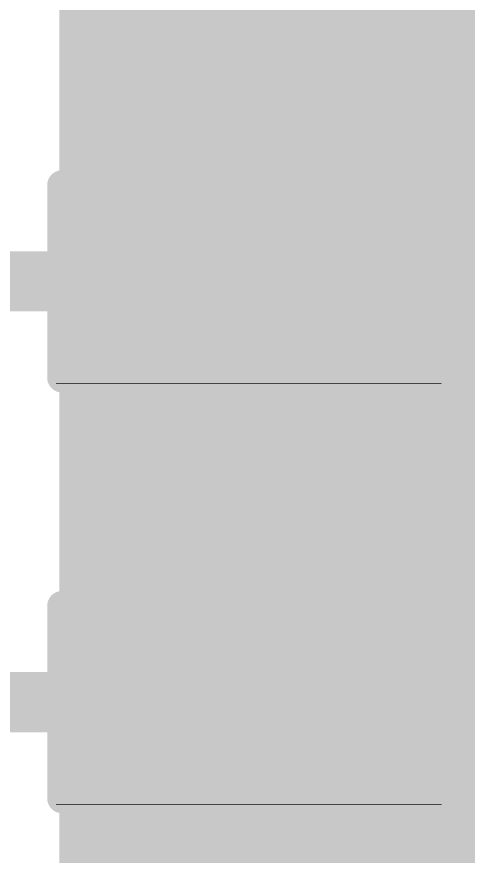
# Model space of a CAD drawing. Header units: inches. Extents: x -2 to 343, y -53 to 63.
# Drawn here: x 33.866 to 35.772, y 0.78 to 4.327 of the extents above; entities that cross this region are included whole.
import ezdxf

# ---------------------------------------------------------------- set-up
doc = ezdxf.new("R2010")
doc.units = ezdxf.units.IN
for name, color, linetype in [('Board Outline', 216, 'Continuous'), ('Bottom Layer', 5, 'Continuous'), ('Bottom Overlay', 54, 'Continuous'), ('Bottom Paste', 16, 'Continuous'), ('Bottom Solder', 6, 'Continuous'), ('Top Layer', 1, 'Continuous'), ('Top Overlay', 2, 'Continuous'), ('Top Paste', 8, 'Continuous'), ('Top Solder', 216, 'Continuous')]:
    doc.layers.add(name, color=color, linetype=linetype)

# ---------------------------------------------------------------- blocks, each defined once
blk = doc.blocks.new('CAP_0603_B_78')
at = {"layer": 'Bottom Layer'}
for points in [[(-1.143, -0.4445), (-1.143, 0.4445), (-0.381, 0.4445), (-0.381, -0.4445)], [(0.381, -0.4445), (0.381, 0.4445), (1.143, 0.4445), (1.143, -0.4445)]]:
    blk.add_hatch(color=5, dxfattribs=at).paths.add_polyline_path(points)
at = {"layer": 'Bottom Paste'}
for points in [[(-1.143, -0.4445), (-1.143, 0.4445), (-0.381, 0.4445), (-0.381, -0.4445)], [(0.381, -0.4445), (0.381, 0.4445), (1.143, 0.4445), (1.143, -0.4445)]]:
    blk.add_hatch(color=16, dxfattribs=at).paths.add_polyline_path(points)
at = {"layer": 'Bottom Solder'}
for points in [[(-1.203, -0.5045), (-1.203, 0.5045), (-0.321, 0.5045), (-0.321, -0.5045)], [(0.321, -0.5045), (0.321, 0.5045), (1.203, 0.5045), (1.203, -0.5045)]]:
    blk.add_hatch(color=6, dxfattribs=at).paths.add_polyline_path(points)
at = {"layer": 'Bottom Overlay', "const_width": 0.127}
for points in [[(-1.2446, 0.5334), (-0.4572, 0.5334)], [(-1.2446, -0.5334), (-1.2446, 0.5334)], [(0.4572, 0.5334), (1.2446, 0.5334)], [(1.2446, -0.5334), (1.2446, 0.5334)], [(-1.2446, -0.5334), (-0.4572, -0.5334)], [(0.4572, -0.5334), (1.2446, -0.5334)]]:
    blk.add_lwpolyline(points, dxfattribs=at)
at = {"layer": 'Bottom Overlay', "const_width": 0.0635}
for points in [[(-1.2764, 0.5334, 1), (-1.2128, 0.5334, 1)], [(-1.2764, 0.5334, 1), (-1.2128, 0.5334, 1)], [(-0.4889, 0.5334, 1), (-0.4254, 0.5334, 1)], [(0.4254, 0.5334, 1), (0.4889, 0.5334, 1)], [(1.2128, 0.5334, 1), (1.2764, 0.5334, 1)], [(1.2128, 0.5334, 1), (1.2764, 0.5334, 1)], [(-1.2764, -0.5334, 1), (-1.2128, -0.5334, 1)], [(-1.2764, -0.5334, 1), (-1.2128, -0.5334, 1)], [(-0.4889, -0.5334, 1), (-0.4254, -0.5334, 1)], [(0.4254, -0.5334, 1), (0.4889, -0.5334, 1)], [(1.2128, -0.5334, 1), (1.2764, -0.5334, 1)], [(1.2128, -0.5334, 1), (1.2764, -0.5334, 1)]]:
    blk.add_lwpolyline(points, format="xyb", close=True, dxfattribs=at)
blk = doc.blocks.new('C___0603_B_81')
at = {"layer": 'Bottom Layer'}
for points in [[(-1.143, -0.4445), (-1.143, 0.4445), (-0.381, 0.4445), (-0.381, -0.4445)], [(0.381, -0.4445), (0.381, 0.4445), (1.143, 0.4445), (1.143, -0.4445)]]:
    blk.add_hatch(color=5, dxfattribs=at).paths.add_polyline_path(points)
at = {"layer": 'Bottom Paste'}
for points in [[(-1.143, -0.4445), (-1.143, 0.4445), (-0.381, 0.4445), (-0.381, -0.4445)], [(0.381, -0.4445), (0.381, 0.4445), (1.143, 0.4445), (1.143, -0.4445)]]:
    blk.add_hatch(color=16, dxfattribs=at).paths.add_polyline_path(points)
at = {"layer": 'Bottom Solder'}
for points in [[(-1.203, -0.5045), (-1.203, 0.5045), (-0.321, 0.5045), (-0.321, -0.5045)], [(0.321, -0.5045), (0.321, 0.5045), (1.203, 0.5045), (1.203, -0.5045)]]:
    blk.add_hatch(color=6, dxfattribs=at).paths.add_polyline_path(points)
at = {"layer": 'Bottom Overlay', "const_width": 0.127}
for points in [[(-1.2446, 0.5334), (-0.4572, 0.5334)], [(-1.2446, -0.5334), (-1.2446, 0.5334)], [(0.4572, 0.5334), (1.2446, 0.5334)], [(1.2446, -0.5334), (1.2446, 0.5334)], [(-1.2446, -0.5334), (-0.4572, -0.5334)], [(0.4572, -0.5334), (1.2446, -0.5334)]]:
    blk.add_lwpolyline(points, dxfattribs=at)
at = {"layer": 'Bottom Overlay', "const_width": 0.0635}
for points in [[(-1.2764, 0.5334, 1), (-1.2128, 0.5334, 1)], [(-1.2764, 0.5334, 1), (-1.2128, 0.5334, 1)], [(-0.4889, 0.5334, 1), (-0.4254, 0.5334, 1)], [(0.4254, 0.5334, 1), (0.4889, 0.5334, 1)], [(1.2128, 0.5334, 1), (1.2764, 0.5334, 1)], [(1.2128, 0.5334, 1), (1.2764, 0.5334, 1)], [(-1.2764, -0.5334, 1), (-1.2128, -0.5334, 1)], [(-1.2764, -0.5334, 1), (-1.2128, -0.5334, 1)], [(-0.4889, -0.5334, 1), (-0.4254, -0.5334, 1)], [(0.4254, -0.5334, 1), (0.4889, -0.5334, 1)], [(1.2128, -0.5334, 1), (1.2764, -0.5334, 1)], [(1.2128, -0.5334, 1), (1.2764, -0.5334, 1)]]:
    blk.add_lwpolyline(points, format="xyb", close=True, dxfattribs=at)
blk = doc.blocks.new('R___0402_91')
at = {"layer": 'Top Layer'}
for points in [[(-0.6985, -0.3175), (-0.6985, 0.3175), (-0.2413, 0.3175), (-0.2413, -0.3175)], [(0.2413, -0.3175), (0.2413, 0.3175), (0.6985, 0.3175), (0.6985, -0.3175)]]:
    blk.add_hatch(color=1, dxfattribs=at).paths.add_polyline_path(points)
at = {"layer": 'Top Paste'}
for points in [[(-0.6985, -0.3175), (-0.6985, 0.3175), (-0.2413, 0.3175), (-0.2413, -0.3175)], [(0.2413, -0.3175), (0.2413, 0.3175), (0.6985, 0.3175), (0.6985, -0.3175)]]:
    blk.add_hatch(color=8, dxfattribs=at).paths.add_polyline_path(points)
at = {"layer": 'Top Solder'}
for points in [[(-0.7535, -0.3725), (-0.7535, 0.3725), (-0.1863, 0.3725), (-0.1863, -0.3725)], [(0.1863, -0.3725), (0.1863, 0.3725), (0.7535, 0.3725), (0.7535, -0.3725)]]:
    blk.add_hatch(color=216, dxfattribs=at).paths.add_polyline_path(points)
at = {"layer": 'Top Overlay'}
for points, const_width in [([(-0.7874, -0.4064), (-0.7874, 0.4064)], 0.127), ([(-0.7874, 0.4064), (0.7874, 0.4064)], 0.127), ([(0.7874, -0.4064), (0.7874, 0.4064)], 0.127), ([(-0.7874, -0.4064), (0.7874, -0.4064)], 0.127), ([(-0.8128, -0.4318), (0.8128, -0.4318)], 0.00323)]:
    blk.add_lwpolyline(points, dxfattribs=dict(at, const_width=const_width))
for points, const_width in [([(-0.8191, 0.4064, 1), (-0.7556, 0.4064, 1)], 0.0635), ([(-0.8191, 0.4064, 1), (-0.7556, 0.4064, 1)], 0.0635), ([(0.7556, 0.4064, 1), (0.8191, 0.4064, 1)], 0.0635), ([(0.7556, 0.4064, 1), (0.8191, 0.4064, 1)], 0.0635), ([(-0.8191, -0.4064, 1), (-0.7556, -0.4064, 1)], 0.0635), ([(-0.8191, -0.4064, 1), (-0.7556, -0.4064, 1)], 0.0635), ([(0.7556, -0.4064, 1), (0.8191, -0.4064, 1)], 0.0635), ([(0.7556, -0.4064, 1), (0.8191, -0.4064, 1)], 0.0635), ([(-0.8136, -0.4318, 1), (-0.812, -0.4318, 1)], 0.00161), ([(0.812, -0.4318, 1), (0.8136, -0.4318, 1)], 0.00161)]:
    blk.add_lwpolyline(points, format="xyb", close=True, dxfattribs=dict(at, const_width=const_width))
blk = doc.blocks.new('R___0402_92')
at = {"layer": 'Top Layer'}
for points in [[(-0.6985, -0.3175), (-0.6985, 0.3175), (-0.2413, 0.3175), (-0.2413, -0.3175)], [(0.2413, -0.3175), (0.2413, 0.3175), (0.6985, 0.3175), (0.6985, -0.3175)]]:
    blk.add_hatch(color=1, dxfattribs=at).paths.add_polyline_path(points)
at = {"layer": 'Top Paste'}
for points in [[(-0.6985, -0.3175), (-0.6985, 0.3175), (-0.2413, 0.3175), (-0.2413, -0.3175)], [(0.2413, -0.3175), (0.2413, 0.3175), (0.6985, 0.3175), (0.6985, -0.3175)]]:
    blk.add_hatch(color=8, dxfattribs=at).paths.add_polyline_path(points)
at = {"layer": 'Top Solder'}
for points in [[(-0.7535, -0.3725), (-0.7535, 0.3725), (-0.1863, 0.3725), (-0.1863, -0.3725)], [(0.1863, -0.3725), (0.1863, 0.3725), (0.7535, 0.3725), (0.7535, -0.3725)]]:
    blk.add_hatch(color=216, dxfattribs=at).paths.add_polyline_path(points)
at = {"layer": 'Top Overlay'}
for points, const_width in [([(-0.7874, -0.4064), (-0.7874, 0.4064)], 0.127), ([(-0.7874, 0.4064), (0.7874, 0.4064)], 0.127), ([(0.7874, -0.4064), (0.7874, 0.4064)], 0.127), ([(-0.7874, -0.4064), (0.7874, -0.4064)], 0.127), ([(-0.8128, -0.4318), (0.8128, -0.4318)], 0.00323)]:
    blk.add_lwpolyline(points, dxfattribs=dict(at, const_width=const_width))
for points, const_width in [([(-0.8191, 0.4064, 1), (-0.7556, 0.4064, 1)], 0.0635), ([(-0.8191, 0.4064, 1), (-0.7556, 0.4064, 1)], 0.0635), ([(0.7556, 0.4064, 1), (0.8191, 0.4064, 1)], 0.0635), ([(0.7556, 0.4064, 1), (0.8191, 0.4064, 1)], 0.0635), ([(-0.8191, -0.4064, 1), (-0.7556, -0.4064, 1)], 0.0635), ([(-0.8191, -0.4064, 1), (-0.7556, -0.4064, 1)], 0.0635), ([(0.7556, -0.4064, 1), (0.8191, -0.4064, 1)], 0.0635), ([(0.7556, -0.4064, 1), (0.8191, -0.4064, 1)], 0.0635), ([(-0.8136, -0.4318, 1), (-0.812, -0.4318, 1)], 0.00161), ([(0.812, -0.4318, 1), (0.8136, -0.4318, 1)], 0.00161)]:
    blk.add_lwpolyline(points, format="xyb", close=True, dxfattribs=dict(at, const_width=const_width))

msp = doc.modelspace()

# ---------------------------------------------------------------- hatches: boundary and pattern name
at = {"layer": 'Bottom Layer'}
h = msp.add_hatch(color=5, dxfattribs=at)
h.paths.add_polyline_path([(39.37, 6.4008), (39.37, -9.7028), (32.7406, -9.7028), (28.186, -5.1482), (28.186, -3.618), (30.4292, -3.618), (30.4292, -4.693), (31.3077, -5.5715), (34.0453, -5.5715), (34.0453, -5.08), (34.0453, 6.0706), (34.4263, 6.4516), (39.3192, 6.4516)])
h.paths.add_polyline_path([(37.587, -3.3432), (36.1663, -3.3432), (36.1663, -3.5793), (36.1663, -5.8166), (35.3372, -5.8166), (35.3372, -7.9789), (37.587, -7.9789)], flags=0)

# ---------------------------------------------------------------- linework, layer by layer
at = {"layer": 'Board Outline', "const_width": 0.254}
msp.add_lwpolyline([(49.772, 6.3476, -0.6504), (32.1175, -53.0547)], format="xyb", dxfattribs=at)
at = {"layer": 'Top Layer', "const_width": 0.254}
for points in [[(33.4724, 3.2089), (34.3755, 3.2089)], [(35.3153, 3.2089), (36.5853, 3.2089)], [(33.4724, 1.4309), (34.3755, 1.4309)], [(35.3153, 1.4309), (36.5853, 1.4309)]]:
    msp.add_lwpolyline(points, dxfattribs=at)
at = {"layer": 'Top Layer', "const_width": 0.127}
for points in [[(34.312, 3.2089, 1), (34.439, 3.2089, 1)], [(35.2518, 3.2089, 1), (35.3788, 3.2089, 1)], [(34.312, 1.4309, 1), (34.439, 1.4309, 1)], [(35.2518, 1.4309, 1), (35.3788, 1.4309, 1)]]:
    msp.add_lwpolyline(points, format="xyb", close=True, dxfattribs=at)

# ---------------------------------------------------------------- block references
for name, p in [('C___0603_B_81', (33.9183, 3.2089)), ('R___0402_92', (34.8454, 3.2089)), ('CAP_0603_B_78', (33.9183, 1.4309)), ('R___0402_91', (34.8454, 1.4309))]:
    msp.add_blockref(name, p)

doc.saveas('drawing.dxf')
